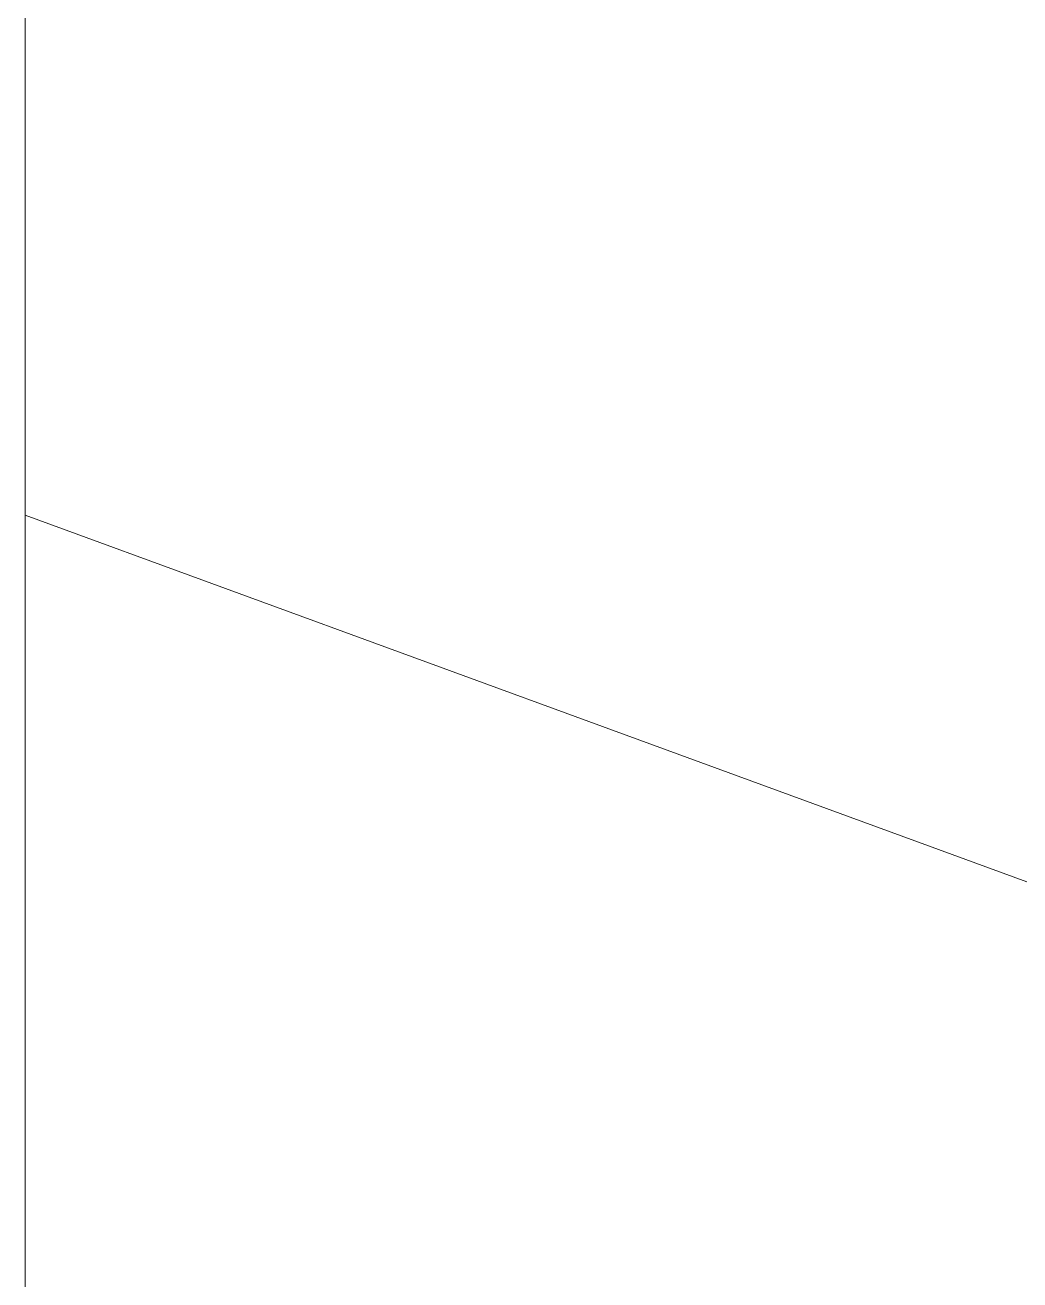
# Model space of a CAD drawing. Header units: millimetres. Extents: x -177800 to -26107, y -132450 to -18386.
# Drawn here: x -164773.3719 to -164773.1636, y -125473.6193 to -125473.3565 of the extents above; entities that cross this region are included whole.
import ezdxf

# ---------------------------------------------------------------- set-up
doc = ezdxf.new("R2010")
doc.units = ezdxf.units.MM
doc.layers.add('0-1', color=7, linetype='Continuous', lineweight=5)
doc.layers.add('A-_GENM----_M', color=6, linetype='Continuous', lineweight=9, true_color=0xff00ff)

# ---------------------------------------------------------------- blocks, each defined once
blk = doc.blocks.new('IDA - Toilet Partition - Corner - 950Lx700Width-4428229-BLK 2 UPPER ROOF PLAN')
at = {"layer": 'A-_GENM----_M'}
blk.add_line((897, -1787), (810, -1787), dxfattribs=at)
at = {"layer": 'A-_GENM----_M', "flags": 128}
blk.add_lwpolyline([(881.99799, -1784.78635), (881.66394, -1785.51321), (881.35922, -1786.25284), (881.08572, -1787)], dxfattribs=at)
blk = doc.blocks.new('IDA - Toilet Partition - Corner - 950Lx700Width-4428232-BLK 2 UPPER ROOF PLAN')
at = {"layer": 'A-_GENM----_M', "flags": 128}
blk.add_lwpolyline([(-18.00201, -1784.78635), (-18.33606, -1785.51321), (-18.64078, -1786.25284), (-18.91428, -1787)], dxfattribs=at)
blk = doc.blocks.new('1599_DB_A_BLK3_1STGD_R21_rvt-1-BLK 2 UPPER ROOF PLAN')
at = {"layer": 'A-_GENM----_M', "rotation": 269.9999999999992}
for name, p in [('IDA - Toilet Partition - Corner - 950Lx700Width-4428229-BLK 2 UPPER ROOF PLAN', (-162986.3719, -124592.37346)), ('IDA - Toilet Partition - Corner - 950Lx700Width-4428232-BLK 2 UPPER ROOF PLAN', (-162986.3719, -125492.37346))]:
    blk.add_blockref(name, p, dxfattribs=at)

msp = doc.modelspace()

# ---------------------------------------------------------------- block references
at = {"layer": '0-1'}
msp.add_blockref('1599_DB_A_BLK3_1STGD_R21_rvt-1-BLK 2 UPPER ROOF PLAN', (0, 0), dxfattribs=at)

doc.saveas('drawing.dxf')
